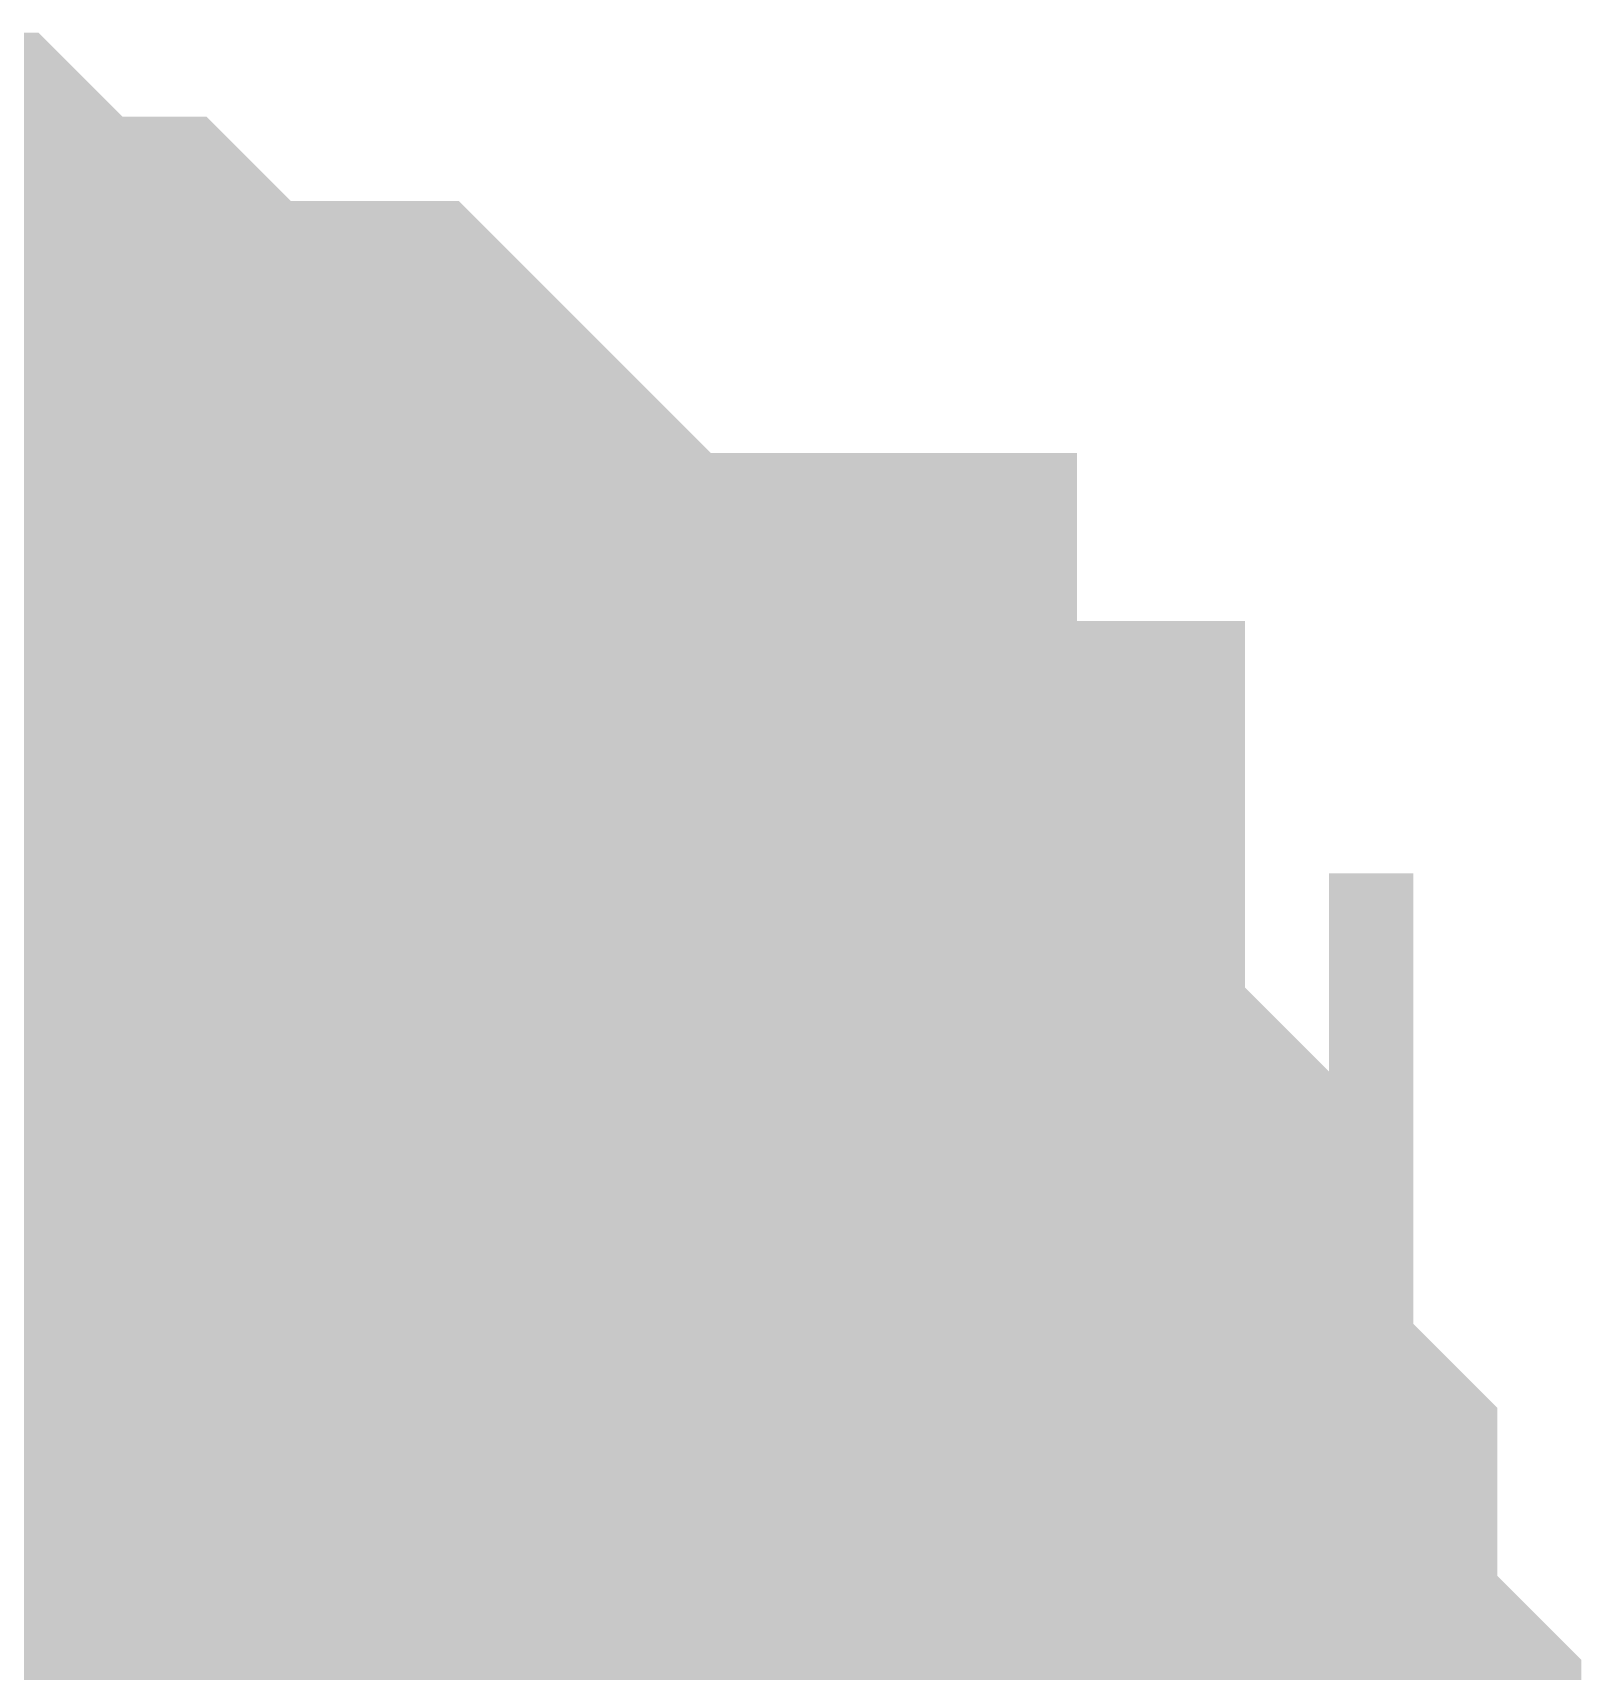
# Model space of a CAD drawing. Header units: inches. Extents: x 0 to 841, y 0 to 594.
# Drawn here: x 425.185 to 425.667, y 147.644 to 148.153 of the extents above; entities that cross this region are included whole.
import ezdxf

# ---------------------------------------------------------------- set-up
doc = ezdxf.new("R2010")
doc.units = ezdxf.units.IN
doc.layers.add('Sheet', color=255, linetype='Continuous')

msp = doc.modelspace()

# ---------------------------------------------------------------- linework, layer by layer
at = {"layer": 'Sheet'}
for points in [[(425.02066, 148.00352, 0.29972, 0.29972, 0), (425.04679, 148.00352, 0.29972, 0.29972, 0), (425.07292, 148.00352, 0.29972, 0.29972, 0), (425.09906, 148.00352, 0.29972, 0.29972, 0), (425.12519, 148.00352, 0.29972, 0.29972, 0), (425.15132, 147.97739, 0.29972, 0.29972, 0), (425.15132, 147.97739, 0.29972, 0.29972, 0), (425.17745, 147.97739, 0.29972, 0.29972, 0), (425.20358, 147.95126, 0.29972, 0.29972, 0), (425.22971, 147.95126, 0.29972, 0.29972, 0), (425.25584, 147.95126, 0.29972, 0.29972, 0), (425.28197, 147.92513, 0.29972, 0.29972, 0), (425.28197, 147.92513, 0.29972, 0.29972, 0), (425.3081, 147.899, 0.29972, 0.29972, 0), (425.33423, 147.87287, 0.29972, 0.29972, 0), (425.36037, 147.87287, 0.29972, 0.29972, 0), (425.36037, 147.84674, 0.29972, 0.29972, 0), (425.3865, 147.82061, 0.29972, 0.29972, 0), (425.41263, 147.82061, 0.29972, 0.29972, 0), (425.41263, 147.79447, 0.29972, 0.29972, 0), (425.43876, 147.76834, 0.29972, 0.29972, 0), (425.43876, 147.74221, 0.29972, 0.29972, 0), (425.46489, 147.74221, 0.29972, 0.29972, 0), (425.46489, 147.71608, 0.29972, 0.29972, 0), (425.46489, 147.68995, 0.29972, 0.29972, 0), (425.49102, 147.66382, 0.29972, 0.29972, 0), (425.49102, 147.63769, 0.29972, 0.29972, 0), (425.49102, 147.61156, 0.29972, 0.29972, 0), (425.51715, 147.58543, 0.29972, 0.29972, 0), (425.51715, 147.5593, 0.29972, 0.29972, 0), (425.51715, 147.53317, 0.29972, 0.29972, 0), (425.51715, 147.50704, 0.29972, 0.29972, 0), (425.51715, 147.48091, 0.29972, 0.29972, 0)], [(425.02066, 148.00352, 0.29972, 0.29972, 0), (425.04679, 148.00352, 0.29972, 0.29972, 0), (425.07292, 148.00352, 0.29972, 0.29972, 0), (425.09906, 148.00352, 0.29972, 0.29972, 0), (425.12519, 148.00352, 0.29972, 0.29972, 0), (425.15132, 147.97739, 0.29972, 0.29972, 0), (425.15132, 147.97739, 0.29972, 0.29972, 0), (425.17745, 147.97739, 0.29972, 0.29972, 0), (425.20358, 147.95126, 0.29972, 0.29972, 0), (425.22971, 147.95126, 0.29972, 0.29972, 0), (425.25584, 147.95126, 0.29972, 0.29972, 0), (425.28197, 147.92513, 0.29972, 0.29972, 0), (425.28197, 147.92513, 0.29972, 0.29972, 0), (425.3081, 147.899, 0.29972, 0.29972, 0), (425.33423, 147.87287, 0.29972, 0.29972, 0), (425.36037, 147.87287, 0.29972, 0.29972, 0), (425.36037, 147.84674, 0.29972, 0.29972, 0), (425.3865, 147.82061, 0.29972, 0.29972, 0), (425.41263, 147.82061, 0.29972, 0.29972, 0), (425.41263, 147.79447, 0.29972, 0.29972, 0), (425.43876, 147.76834, 0.29972, 0.29972, 0), (425.43876, 147.74221, 0.29972, 0.29972, 0), (425.46489, 147.74221, 0.29972, 0.29972, 0), (425.46489, 147.71608, 0.29972, 0.29972, 0), (425.46489, 147.68995, 0.29972, 0.29972, 0), (425.49102, 147.66382, 0.29972, 0.29972, 0), (425.49102, 147.63769, 0.29972, 0.29972, 0), (425.49102, 147.61156, 0.29972, 0.29972, 0), (425.51715, 147.58543, 0.29972, 0.29972, 0), (425.51715, 147.5593, 0.29972, 0.29972, 0), (425.51715, 147.53317, 0.29972, 0.29972, 0), (425.51715, 147.50704, 0.29972, 0.29972, 0), (425.51715, 147.48091, 0.29972, 0.29972, 0)], [(425.02066, 148.00352, 0.29972, 0.29972, 0), (425.04679, 148.00352, 0.29972, 0.29972, 0), (425.07292, 148.00352, 0.29972, 0.29972, 0), (425.09906, 148.00352, 0.29972, 0.29972, 0), (425.12519, 148.00352, 0.29972, 0.29972, 0), (425.15132, 147.97739, 0.29972, 0.29972, 0), (425.15132, 147.97739, 0.29972, 0.29972, 0), (425.17745, 147.97739, 0.29972, 0.29972, 0), (425.20358, 147.95126, 0.29972, 0.29972, 0), (425.22971, 147.95126, 0.29972, 0.29972, 0), (425.25584, 147.95126, 0.29972, 0.29972, 0), (425.28197, 147.92513, 0.29972, 0.29972, 0), (425.28197, 147.92513, 0.29972, 0.29972, 0), (425.3081, 147.899, 0.29972, 0.29972, 0), (425.33423, 147.87287, 0.29972, 0.29972, 0), (425.36037, 147.87287, 0.29972, 0.29972, 0), (425.36037, 147.84674, 0.29972, 0.29972, 0), (425.3865, 147.82061, 0.29972, 0.29972, 0), (425.41263, 147.82061, 0.29972, 0.29972, 0), (425.41263, 147.79447, 0.29972, 0.29972, 0), (425.43876, 147.76834, 0.29972, 0.29972, 0), (425.43876, 147.74221, 0.29972, 0.29972, 0), (425.46489, 147.74221, 0.29972, 0.29972, 0), (425.46489, 147.71608, 0.29972, 0.29972, 0), (425.46489, 147.68995, 0.29972, 0.29972, 0), (425.49102, 147.66382, 0.29972, 0.29972, 0), (425.49102, 147.63769, 0.29972, 0.29972, 0), (425.49102, 147.61156, 0.29972, 0.29972, 0), (425.51715, 147.58543, 0.29972, 0.29972, 0), (425.51715, 147.5593, 0.29972, 0.29972, 0), (425.51715, 147.53317, 0.29972, 0.29972, 0), (425.51715, 147.50704, 0.29972, 0.29972, 0), (425.51715, 147.48091, 0.29972, 0.29972, 0)], [(425.02066, 148.00352, 0.29972, 0.29972, 0), (425.04679, 148.00352, 0.29972, 0.29972, 0), (425.07292, 148.00352, 0.29972, 0.29972, 0), (425.09906, 148.00352, 0.29972, 0.29972, 0), (425.12519, 148.00352, 0.29972, 0.29972, 0), (425.15132, 147.97739, 0.29972, 0.29972, 0), (425.15132, 147.97739, 0.29972, 0.29972, 0), (425.17745, 147.97739, 0.29972, 0.29972, 0), (425.20358, 147.95126, 0.29972, 0.29972, 0), (425.22971, 147.95126, 0.29972, 0.29972, 0), (425.25584, 147.95126, 0.29972, 0.29972, 0), (425.28197, 147.92513, 0.29972, 0.29972, 0), (425.28197, 147.92513, 0.29972, 0.29972, 0), (425.3081, 147.899, 0.29972, 0.29972, 0), (425.33423, 147.87287, 0.29972, 0.29972, 0), (425.36037, 147.87287, 0.29972, 0.29972, 0), (425.36037, 147.84674, 0.29972, 0.29972, 0), (425.3865, 147.82061, 0.29972, 0.29972, 0), (425.41263, 147.82061, 0.29972, 0.29972, 0), (425.41263, 147.79447, 0.29972, 0.29972, 0), (425.43876, 147.76834, 0.29972, 0.29972, 0), (425.43876, 147.74221, 0.29972, 0.29972, 0), (425.46489, 147.74221, 0.29972, 0.29972, 0), (425.46489, 147.71608, 0.29972, 0.29972, 0), (425.46489, 147.68995, 0.29972, 0.29972, 0), (425.49102, 147.66382, 0.29972, 0.29972, 0), (425.49102, 147.63769, 0.29972, 0.29972, 0), (425.49102, 147.61156, 0.29972, 0.29972, 0), (425.51715, 147.58543, 0.29972, 0.29972, 0), (425.51715, 147.5593, 0.29972, 0.29972, 0), (425.51715, 147.53317, 0.29972, 0.29972, 0), (425.51715, 147.50704, 0.29972, 0.29972, 0), (425.51715, 147.48091, 0.29972, 0.29972, 0)], [(425.02066, 148.00352, 0.29972, 0.29972, 0), (425.04679, 148.00352, 0.29972, 0.29972, 0), (425.07292, 148.00352, 0.29972, 0.29972, 0), (425.09906, 148.00352, 0.29972, 0.29972, 0), (425.12519, 148.00352, 0.29972, 0.29972, 0), (425.15132, 147.97739, 0.29972, 0.29972, 0), (425.15132, 147.97739, 0.29972, 0.29972, 0), (425.17745, 147.97739, 0.29972, 0.29972, 0), (425.20358, 147.95126, 0.29972, 0.29972, 0), (425.22971, 147.95126, 0.29972, 0.29972, 0), (425.25584, 147.95126, 0.29972, 0.29972, 0), (425.28197, 147.92513, 0.29972, 0.29972, 0), (425.28197, 147.92513, 0.29972, 0.29972, 0), (425.3081, 147.899, 0.29972, 0.29972, 0), (425.33423, 147.87287, 0.29972, 0.29972, 0), (425.36037, 147.87287, 0.29972, 0.29972, 0), (425.36037, 147.84674, 0.29972, 0.29972, 0), (425.3865, 147.82061, 0.29972, 0.29972, 0), (425.41263, 147.82061, 0.29972, 0.29972, 0), (425.41263, 147.79447, 0.29972, 0.29972, 0), (425.43876, 147.76834, 0.29972, 0.29972, 0), (425.43876, 147.74221, 0.29972, 0.29972, 0), (425.46489, 147.74221, 0.29972, 0.29972, 0), (425.46489, 147.71608, 0.29972, 0.29972, 0), (425.46489, 147.68995, 0.29972, 0.29972, 0), (425.49102, 147.66382, 0.29972, 0.29972, 0), (425.49102, 147.63769, 0.29972, 0.29972, 0), (425.49102, 147.61156, 0.29972, 0.29972, 0), (425.51715, 147.58543, 0.29972, 0.29972, 0), (425.51715, 147.5593, 0.29972, 0.29972, 0), (425.51715, 147.53317, 0.29972, 0.29972, 0), (425.51715, 147.50704, 0.29972, 0.29972, 0), (425.51715, 147.48091, 0.29972, 0.29972, 0)], [(425.02066, 148.00352, 0.29972, 0.29972, 0), (425.04679, 148.00352, 0.29972, 0.29972, 0), (425.07292, 148.00352, 0.29972, 0.29972, 0), (425.09906, 148.00352, 0.29972, 0.29972, 0), (425.12519, 148.00352, 0.29972, 0.29972, 0), (425.15132, 147.97739, 0.29972, 0.29972, 0), (425.15132, 147.97739, 0.29972, 0.29972, 0), (425.17745, 147.97739, 0.29972, 0.29972, 0), (425.20358, 147.95126, 0.29972, 0.29972, 0), (425.22971, 147.95126, 0.29972, 0.29972, 0), (425.25584, 147.95126, 0.29972, 0.29972, 0), (425.28197, 147.92513, 0.29972, 0.29972, 0), (425.28197, 147.92513, 0.29972, 0.29972, 0), (425.3081, 147.899, 0.29972, 0.29972, 0), (425.33423, 147.87287, 0.29972, 0.29972, 0), (425.36037, 147.87287, 0.29972, 0.29972, 0), (425.36037, 147.84674, 0.29972, 0.29972, 0), (425.3865, 147.82061, 0.29972, 0.29972, 0), (425.41263, 147.82061, 0.29972, 0.29972, 0), (425.41263, 147.79447, 0.29972, 0.29972, 0), (425.43876, 147.76834, 0.29972, 0.29972, 0), (425.43876, 147.74221, 0.29972, 0.29972, 0), (425.46489, 147.74221, 0.29972, 0.29972, 0), (425.46489, 147.71608, 0.29972, 0.29972, 0), (425.46489, 147.68995, 0.29972, 0.29972, 0), (425.49102, 147.66382, 0.29972, 0.29972, 0), (425.49102, 147.63769, 0.29972, 0.29972, 0), (425.49102, 147.61156, 0.29972, 0.29972, 0), (425.51715, 147.58543, 0.29972, 0.29972, 0), (425.51715, 147.5593, 0.29972, 0.29972, 0), (425.51715, 147.53317, 0.29972, 0.29972, 0), (425.51715, 147.50704, 0.29972, 0.29972, 0), (425.51715, 147.48091, 0.29972, 0.29972, 0)], [(425.02066, 148.00352, 0.29972, 0.29972, 0), (425.04679, 148.00352, 0.29972, 0.29972, 0), (425.07292, 148.00352, 0.29972, 0.29972, 0), (425.09906, 148.00352, 0.29972, 0.29972, 0), (425.12519, 148.00352, 0.29972, 0.29972, 0), (425.15132, 147.97739, 0.29972, 0.29972, 0), (425.15132, 147.97739, 0.29972, 0.29972, 0), (425.17745, 147.97739, 0.29972, 0.29972, 0), (425.20358, 147.95126, 0.29972, 0.29972, 0), (425.22971, 147.95126, 0.29972, 0.29972, 0), (425.25584, 147.95126, 0.29972, 0.29972, 0), (425.28197, 147.92513, 0.29972, 0.29972, 0), (425.28197, 147.92513, 0.29972, 0.29972, 0), (425.3081, 147.899, 0.29972, 0.29972, 0), (425.33423, 147.87287, 0.29972, 0.29972, 0), (425.36037, 147.87287, 0.29972, 0.29972, 0), (425.36037, 147.84674, 0.29972, 0.29972, 0), (425.3865, 147.82061, 0.29972, 0.29972, 0), (425.41263, 147.82061, 0.29972, 0.29972, 0), (425.41263, 147.79447, 0.29972, 0.29972, 0), (425.43876, 147.76834, 0.29972, 0.29972, 0), (425.43876, 147.74221, 0.29972, 0.29972, 0), (425.46489, 147.74221, 0.29972, 0.29972, 0), (425.46489, 147.71608, 0.29972, 0.29972, 0), (425.46489, 147.68995, 0.29972, 0.29972, 0), (425.49102, 147.66382, 0.29972, 0.29972, 0), (425.49102, 147.63769, 0.29972, 0.29972, 0), (425.49102, 147.61156, 0.29972, 0.29972, 0), (425.51715, 147.58543, 0.29972, 0.29972, 0), (425.51715, 147.5593, 0.29972, 0.29972, 0), (425.51715, 147.53317, 0.29972, 0.29972, 0), (425.51715, 147.50704, 0.29972, 0.29972, 0), (425.51715, 147.48091, 0.29972, 0.29972, 0)], [(425.02066, 148.00352, 0.29972, 0.29972, 0), (425.04679, 148.00352, 0.29972, 0.29972, 0), (425.07292, 148.00352, 0.29972, 0.29972, 0), (425.09906, 148.00352, 0.29972, 0.29972, 0), (425.12519, 148.00352, 0.29972, 0.29972, 0), (425.15132, 147.97739, 0.29972, 0.29972, 0), (425.15132, 147.97739, 0.29972, 0.29972, 0), (425.17745, 147.97739, 0.29972, 0.29972, 0), (425.20358, 147.95126, 0.29972, 0.29972, 0), (425.22971, 147.95126, 0.29972, 0.29972, 0), (425.25584, 147.95126, 0.29972, 0.29972, 0), (425.28197, 147.92513, 0.29972, 0.29972, 0), (425.28197, 147.92513, 0.29972, 0.29972, 0), (425.3081, 147.899, 0.29972, 0.29972, 0), (425.33423, 147.87287, 0.29972, 0.29972, 0), (425.36037, 147.87287, 0.29972, 0.29972, 0), (425.36037, 147.84674, 0.29972, 0.29972, 0), (425.3865, 147.82061, 0.29972, 0.29972, 0), (425.41263, 147.82061, 0.29972, 0.29972, 0), (425.41263, 147.79447, 0.29972, 0.29972, 0), (425.43876, 147.76834, 0.29972, 0.29972, 0), (425.43876, 147.74221, 0.29972, 0.29972, 0), (425.46489, 147.74221, 0.29972, 0.29972, 0), (425.46489, 147.71608, 0.29972, 0.29972, 0), (425.46489, 147.68995, 0.29972, 0.29972, 0), (425.49102, 147.66382, 0.29972, 0.29972, 0), (425.49102, 147.63769, 0.29972, 0.29972, 0), (425.49102, 147.61156, 0.29972, 0.29972, 0), (425.51715, 147.58543, 0.29972, 0.29972, 0), (425.51715, 147.5593, 0.29972, 0.29972, 0), (425.51715, 147.53317, 0.29972, 0.29972, 0), (425.51715, 147.50704, 0.29972, 0.29972, 0), (425.51715, 147.48091, 0.29972, 0.29972, 0)], [(425.12519, 148.00352, 0.09906, 0.09906, 0), (425.15132, 147.97739, 0.09906, 0.09906, 0), (425.15132, 147.97739, 0.09906, 0.09906, 0), (425.17745, 147.97739, 0.09906, 0.09906, 0), (425.20358, 147.95126, 0.09906, 0.09906, 0), (425.22971, 147.95126, 0.09906, 0.09906, 0), (425.25584, 147.95126, 0.09906, 0.09906, 0), (425.28197, 147.92513, 0.09906, 0.09906, 0), (425.28197, 147.92513, 0.09906, 0.09906, 0), (425.3081, 147.899, 0.09906, 0.09906, 0), (425.33423, 147.87287, 0.09906, 0.09906, 0), (425.36037, 147.87287, 0.09906, 0.09906, 0), (425.36037, 147.84674, 0.09906, 0.09906, 0), (425.3865, 147.82061, 0.09906, 0.09906, 0), (425.41263, 147.82061, 0.09906, 0.09906, 0), (425.41263, 147.79447, 0.09906, 0.09906, 0), (425.43876, 147.76834, 0.09906, 0.09906, 0), (425.43876, 147.74221, 0.09906, 0.09906, 0), (425.46489, 147.74221, 0.09906, 0.09906, 0), (425.46489, 147.71608, 0.09906, 0.09906, 0), (425.46489, 147.68995, 0.09906, 0.09906, 0), (425.49102, 147.66382, 0.09906, 0.09906, 0), (425.49102, 147.63769, 0.09906, 0.09906, 0), (425.49102, 147.61156, 0.09906, 0.09906, 0), (425.51715, 147.58543, 0.09906, 0.09906, 0)], [(425.12519, 148.00352, 0.09906, 0.09906, 0), (425.15132, 147.97739, 0.09906, 0.09906, 0), (425.15132, 147.97739, 0.09906, 0.09906, 0), (425.17745, 147.97739, 0.09906, 0.09906, 0), (425.20358, 147.95126, 0.09906, 0.09906, 0), (425.22971, 147.95126, 0.09906, 0.09906, 0), (425.25584, 147.95126, 0.09906, 0.09906, 0), (425.28197, 147.92513, 0.09906, 0.09906, 0), (425.28197, 147.92513, 0.09906, 0.09906, 0), (425.3081, 147.899, 0.09906, 0.09906, 0), (425.33423, 147.87287, 0.09906, 0.09906, 0), (425.36037, 147.87287, 0.09906, 0.09906, 0), (425.36037, 147.84674, 0.09906, 0.09906, 0), (425.3865, 147.82061, 0.09906, 0.09906, 0), (425.41263, 147.82061, 0.09906, 0.09906, 0), (425.41263, 147.79447, 0.09906, 0.09906, 0), (425.43876, 147.76834, 0.09906, 0.09906, 0), (425.43876, 147.74221, 0.09906, 0.09906, 0), (425.46489, 147.74221, 0.09906, 0.09906, 0), (425.46489, 147.71608, 0.09906, 0.09906, 0), (425.46489, 147.68995, 0.09906, 0.09906, 0), (425.49102, 147.66382, 0.09906, 0.09906, 0), (425.49102, 147.63769, 0.09906, 0.09906, 0), (425.49102, 147.61156, 0.09906, 0.09906, 0), (425.51715, 147.58543, 0.09906, 0.09906, 0)], [(425.12519, 148.00352, 0.09906, 0.09906, 0), (425.15132, 147.97739, 0.09906, 0.09906, 0), (425.15132, 147.97739, 0.09906, 0.09906, 0), (425.17745, 147.97739, 0.09906, 0.09906, 0), (425.20358, 147.95126, 0.09906, 0.09906, 0), (425.22971, 147.95126, 0.09906, 0.09906, 0), (425.25584, 147.95126, 0.09906, 0.09906, 0), (425.28197, 147.92513, 0.09906, 0.09906, 0), (425.28197, 147.92513, 0.09906, 0.09906, 0), (425.3081, 147.899, 0.09906, 0.09906, 0), (425.33423, 147.87287, 0.09906, 0.09906, 0), (425.36037, 147.87287, 0.09906, 0.09906, 0), (425.36037, 147.84674, 0.09906, 0.09906, 0), (425.3865, 147.82061, 0.09906, 0.09906, 0), (425.41263, 147.82061, 0.09906, 0.09906, 0), (425.41263, 147.79447, 0.09906, 0.09906, 0), (425.43876, 147.76834, 0.09906, 0.09906, 0), (425.43876, 147.74221, 0.09906, 0.09906, 0), (425.46489, 147.74221, 0.09906, 0.09906, 0), (425.46489, 147.71608, 0.09906, 0.09906, 0), (425.46489, 147.68995, 0.09906, 0.09906, 0), (425.49102, 147.66382, 0.09906, 0.09906, 0), (425.49102, 147.63769, 0.09906, 0.09906, 0), (425.49102, 147.61156, 0.09906, 0.09906, 0), (425.51715, 147.58543, 0.09906, 0.09906, 0)], [(425.12519, 148.00352, 0.09906, 0.09906, 0), (425.15132, 147.97739, 0.09906, 0.09906, 0), (425.15132, 147.97739, 0.09906, 0.09906, 0), (425.17745, 147.97739, 0.09906, 0.09906, 0), (425.20358, 147.95126, 0.09906, 0.09906, 0), (425.22971, 147.95126, 0.09906, 0.09906, 0), (425.25584, 147.95126, 0.09906, 0.09906, 0), (425.28197, 147.92513, 0.09906, 0.09906, 0), (425.28197, 147.92513, 0.09906, 0.09906, 0), (425.3081, 147.899, 0.09906, 0.09906, 0), (425.33423, 147.87287, 0.09906, 0.09906, 0), (425.36037, 147.87287, 0.09906, 0.09906, 0), (425.36037, 147.84674, 0.09906, 0.09906, 0), (425.3865, 147.82061, 0.09906, 0.09906, 0), (425.41263, 147.82061, 0.09906, 0.09906, 0), (425.41263, 147.79447, 0.09906, 0.09906, 0), (425.43876, 147.76834, 0.09906, 0.09906, 0), (425.43876, 147.74221, 0.09906, 0.09906, 0), (425.46489, 147.74221, 0.09906, 0.09906, 0), (425.46489, 147.71608, 0.09906, 0.09906, 0), (425.46489, 147.68995, 0.09906, 0.09906, 0), (425.49102, 147.66382, 0.09906, 0.09906, 0), (425.49102, 147.63769, 0.09906, 0.09906, 0), (425.49102, 147.61156, 0.09906, 0.09906, 0), (425.51715, 147.58543, 0.09906, 0.09906, 0)], [(425.12519, 148.00352, 0.09906, 0.09906, 0), (425.15132, 147.97739, 0.09906, 0.09906, 0), (425.15132, 147.97739, 0.09906, 0.09906, 0), (425.17745, 147.97739, 0.09906, 0.09906, 0), (425.20358, 147.95126, 0.09906, 0.09906, 0), (425.22971, 147.95126, 0.09906, 0.09906, 0), (425.25584, 147.95126, 0.09906, 0.09906, 0), (425.28197, 147.92513, 0.09906, 0.09906, 0), (425.28197, 147.92513, 0.09906, 0.09906, 0), (425.3081, 147.899, 0.09906, 0.09906, 0), (425.33423, 147.87287, 0.09906, 0.09906, 0), (425.36037, 147.87287, 0.09906, 0.09906, 0), (425.36037, 147.84674, 0.09906, 0.09906, 0), (425.3865, 147.82061, 0.09906, 0.09906, 0), (425.41263, 147.82061, 0.09906, 0.09906, 0), (425.41263, 147.79447, 0.09906, 0.09906, 0), (425.43876, 147.76834, 0.09906, 0.09906, 0), (425.43876, 147.74221, 0.09906, 0.09906, 0), (425.46489, 147.74221, 0.09906, 0.09906, 0), (425.46489, 147.71608, 0.09906, 0.09906, 0), (425.46489, 147.68995, 0.09906, 0.09906, 0), (425.49102, 147.66382, 0.09906, 0.09906, 0), (425.49102, 147.63769, 0.09906, 0.09906, 0), (425.49102, 147.61156, 0.09906, 0.09906, 0), (425.51715, 147.58543, 0.09906, 0.09906, 0)], [(425.12519, 148.00352, 0.09906, 0.09906, 0), (425.15132, 147.97739, 0.09906, 0.09906, 0), (425.15132, 147.97739, 0.09906, 0.09906, 0), (425.17745, 147.97739, 0.09906, 0.09906, 0), (425.20358, 147.95126, 0.09906, 0.09906, 0), (425.22971, 147.95126, 0.09906, 0.09906, 0), (425.25584, 147.95126, 0.09906, 0.09906, 0), (425.28197, 147.92513, 0.09906, 0.09906, 0), (425.28197, 147.92513, 0.09906, 0.09906, 0), (425.3081, 147.899, 0.09906, 0.09906, 0), (425.33423, 147.87287, 0.09906, 0.09906, 0), (425.36037, 147.87287, 0.09906, 0.09906, 0), (425.36037, 147.84674, 0.09906, 0.09906, 0), (425.3865, 147.82061, 0.09906, 0.09906, 0), (425.41263, 147.82061, 0.09906, 0.09906, 0), (425.41263, 147.79447, 0.09906, 0.09906, 0), (425.43876, 147.76834, 0.09906, 0.09906, 0), (425.43876, 147.74221, 0.09906, 0.09906, 0), (425.46489, 147.74221, 0.09906, 0.09906, 0), (425.46489, 147.71608, 0.09906, 0.09906, 0), (425.46489, 147.68995, 0.09906, 0.09906, 0), (425.49102, 147.66382, 0.09906, 0.09906, 0), (425.49102, 147.63769, 0.09906, 0.09906, 0), (425.49102, 147.61156, 0.09906, 0.09906, 0), (425.51715, 147.58543, 0.09906, 0.09906, 0)], [(425.12519, 148.00352, 0.09906, 0.09906, 0), (425.15132, 147.97739, 0.09906, 0.09906, 0), (425.15132, 147.97739, 0.09906, 0.09906, 0), (425.17745, 147.97739, 0.09906, 0.09906, 0), (425.20358, 147.95126, 0.09906, 0.09906, 0), (425.22971, 147.95126, 0.09906, 0.09906, 0), (425.25584, 147.95126, 0.09906, 0.09906, 0), (425.28197, 147.92513, 0.09906, 0.09906, 0), (425.28197, 147.92513, 0.09906, 0.09906, 0), (425.3081, 147.899, 0.09906, 0.09906, 0), (425.33423, 147.87287, 0.09906, 0.09906, 0), (425.36037, 147.87287, 0.09906, 0.09906, 0), (425.36037, 147.84674, 0.09906, 0.09906, 0), (425.3865, 147.82061, 0.09906, 0.09906, 0), (425.41263, 147.82061, 0.09906, 0.09906, 0), (425.41263, 147.79447, 0.09906, 0.09906, 0), (425.43876, 147.76834, 0.09906, 0.09906, 0), (425.43876, 147.74221, 0.09906, 0.09906, 0), (425.46489, 147.74221, 0.09906, 0.09906, 0), (425.46489, 147.71608, 0.09906, 0.09906, 0), (425.46489, 147.68995, 0.09906, 0.09906, 0), (425.49102, 147.66382, 0.09906, 0.09906, 0), (425.49102, 147.63769, 0.09906, 0.09906, 0), (425.49102, 147.61156, 0.09906, 0.09906, 0), (425.51715, 147.58543, 0.09906, 0.09906, 0)], [(425.12519, 148.00352, 0.09906, 0.09906, 0), (425.15132, 147.97739, 0.09906, 0.09906, 0), (425.15132, 147.97739, 0.09906, 0.09906, 0), (425.17745, 147.97739, 0.09906, 0.09906, 0), (425.20358, 147.95126, 0.09906, 0.09906, 0), (425.22971, 147.95126, 0.09906, 0.09906, 0), (425.25584, 147.95126, 0.09906, 0.09906, 0), (425.28197, 147.92513, 0.09906, 0.09906, 0), (425.28197, 147.92513, 0.09906, 0.09906, 0), (425.3081, 147.899, 0.09906, 0.09906, 0), (425.33423, 147.87287, 0.09906, 0.09906, 0), (425.36037, 147.87287, 0.09906, 0.09906, 0), (425.36037, 147.84674, 0.09906, 0.09906, 0), (425.3865, 147.82061, 0.09906, 0.09906, 0), (425.41263, 147.82061, 0.09906, 0.09906, 0), (425.41263, 147.79447, 0.09906, 0.09906, 0), (425.43876, 147.76834, 0.09906, 0.09906, 0), (425.43876, 147.74221, 0.09906, 0.09906, 0), (425.46489, 147.74221, 0.09906, 0.09906, 0), (425.46489, 147.71608, 0.09906, 0.09906, 0), (425.46489, 147.68995, 0.09906, 0.09906, 0), (425.49102, 147.66382, 0.09906, 0.09906, 0), (425.49102, 147.63769, 0.09906, 0.09906, 0), (425.49102, 147.61156, 0.09906, 0.09906, 0), (425.51715, 147.58543, 0.09906, 0.09906, 0)]]:
    msp.add_lwpolyline(points, format="xyseb", dxfattribs=at)
msp.add_lwpolyline([(424.74601, 147.5, 0.508, 0.508, 1), (425.25401, 147.5, 0.508, 0.508, 1)], format="xyseb", close=True, dxfattribs=at)

doc.saveas('drawing.dxf')
